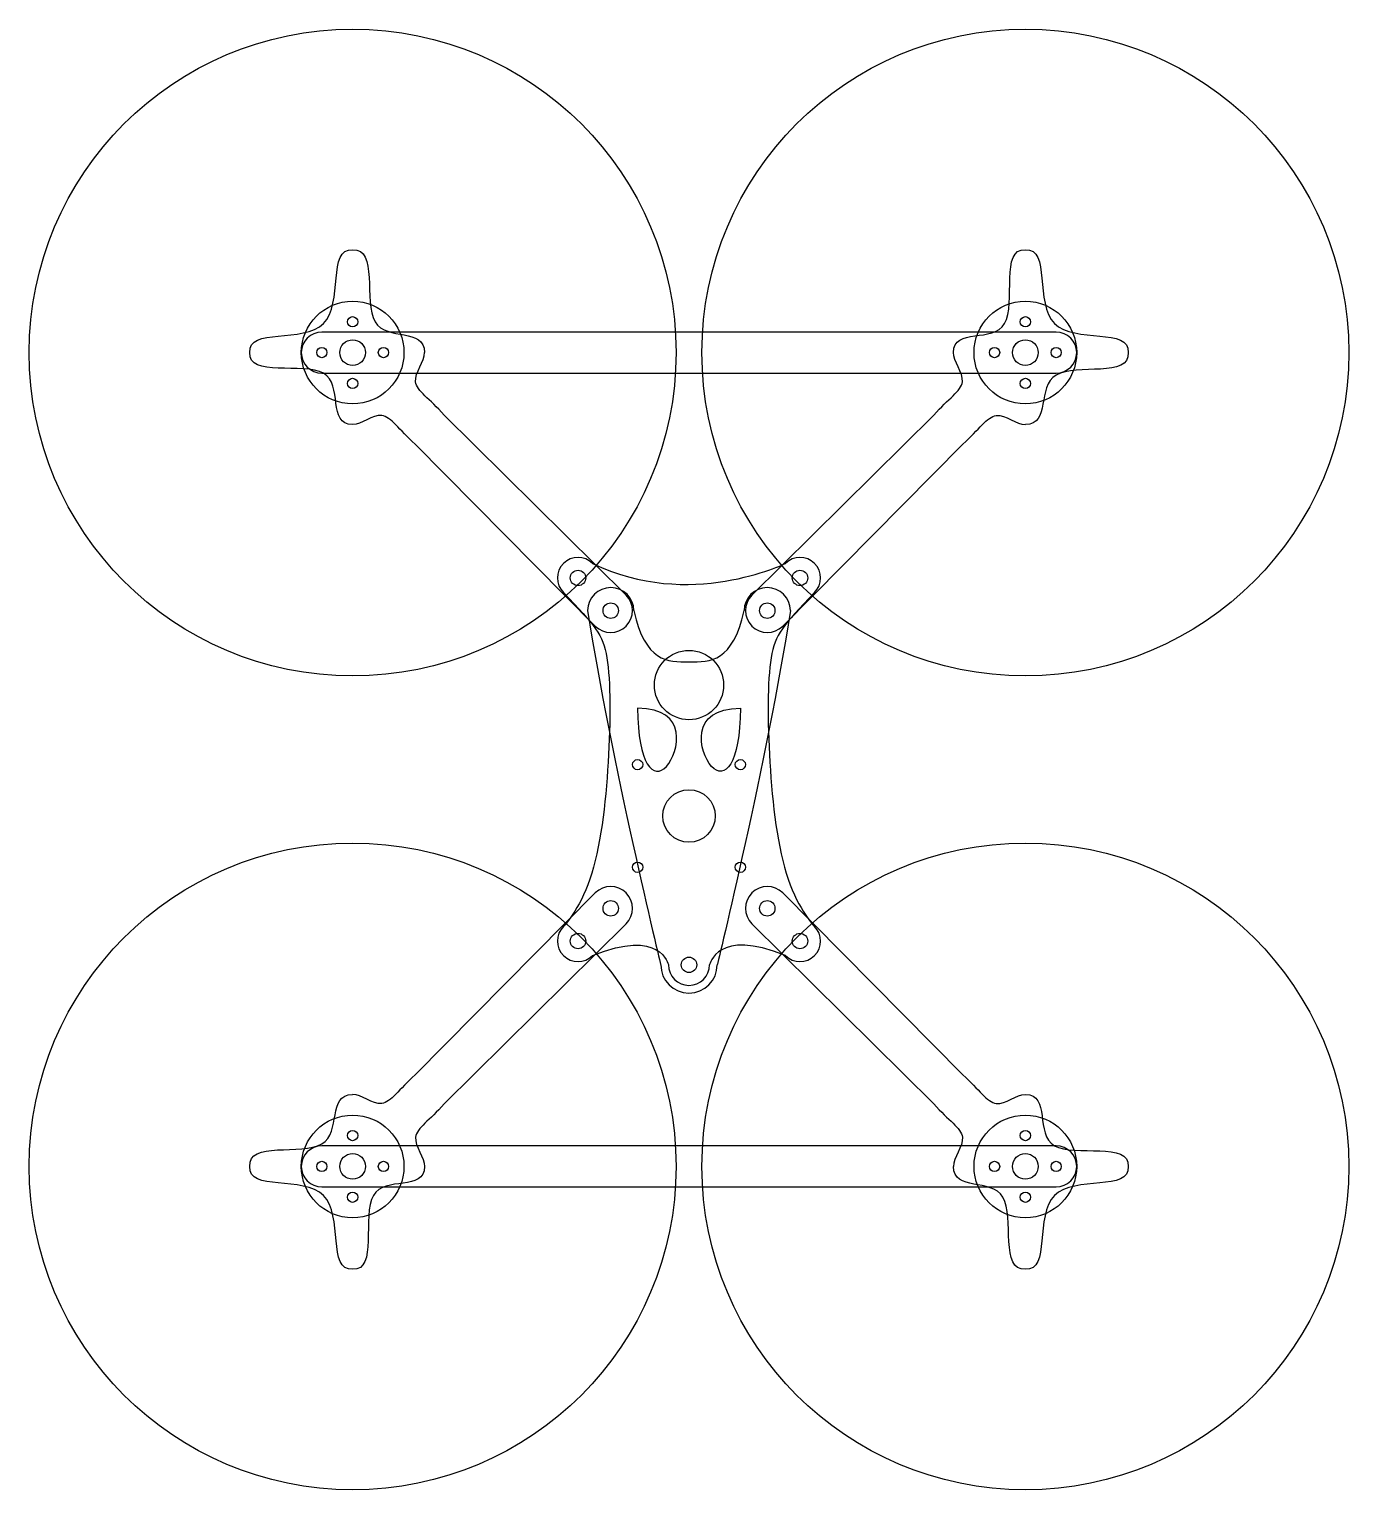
# Model space of a CAD drawing. Header units: millimetres. Extents: x -63 to 194, y -222 to 63.
import ezdxf

# ---------------------------------------------------------------- set-up
doc = ezdxf.new("R2010")
doc.units = ezdxf.units.MM
doc.layers.add('arms', color=7, linetype='Continuous', lineweight=25)
for name, color, linetype, lineweight, true_color in [('bottom plate', 4, 'Continuous', 25, 0x00ffff), ('motors', 5, 'Continuous', 25, 0x0000ff), ('props', 2, 'Continuous', 25, 0xffff00), ('reinforcement', 6, 'Continuous', 25, 0xff00ff), ('top plate', 3, 'Continuous', 25, 0x00ff00)]:
    doc.layers.add(name, color=color, linetype=linetype, lineweight=lineweight, true_color=true_color)

msp = doc.modelspace()

# ---------------------------------------------------------------- linework, layer by layer
at = {"layer": 'arms'}
for p, q in [((53.27, -47.27), (17.82, -12.16)), ((113.22, -12.16), (77.77, -47.27)), ((12.16, -17.82), (47.27, -53.27)), ((83.77, -53.27), (118.88, -17.82)), ((47.27, -105.27), (12.16, -140.72)), ((118.88, -140.72), (83.77, -105.27)), ((17.82, -146.38), (53.27, -111.27)), ((77.77, -111.27), (113.22, -146.38))]:
    msp.add_line(p, q, dxfattribs=at)
for centre, radius in [((0, 6), 1), ((131.04, 6), 1), ((-6, 0), 1), ((0, 0), 2.5), ((6, 0), 1), ((125.04, 0), 1), ((131.04, 0), 2.5), ((137.04, 0), 1), ((0, -6), 1), ((131.04, -6), 1), ((43.9, -43.9), 1.5), ((87.14, -43.9), 1.5), ((50.27, -50.27), 1.5), ((80.77, -50.27), 1.5), ((50.27, -108.27), 1.5), ((80.77, -108.27), 1.5), ((43.9, -114.64), 1.5), ((87.14, -114.64), 1.5), ((0, -152.54), 1), ((131.04, -152.54), 1), ((0, -158.54), 2.5), ((131.04, -158.54), 2.5), ((-6, -158.54), 1), ((6, -158.54), 1), ((125.04, -158.54), 1), ((137.04, -158.54), 1), ((0, -164.54), 1), ((131.04, -164.54), 1)]:
    msp.add_circle(centre, radius, dxfattribs=at)
for centre, start, end in [((50.27, -50.27), 225, 45), ((80.77, -50.27), 135, 315), ((50.27, -108.27), 315, 135), ((80.77, -108.27), 45, 225)]:
    msp.add_arc(centre, 4.24, start, end, dxfattribs=at)
for points in [[(-20, 0), (-20.51, 4.95), (1.41, -1.41), (-4.95, 20.51), (0, 20)], [(0, 20), (4.95, 20.51), (-0.71, -0.71), (14, 5), (14, 0)], [(117.04, 0), (117.04, 5), (132.45, -1.41), (126.09, 20.51), (131.04, 20)], [(131.04, 20), (135.99, 20.51), (129.63, -1.41), (151.55, 4.95), (151.04, 0)], [(113.22, -12.16), (116.04, -9), (121.04, -6), (116.97, -1.71), (117.04, 0)], [(151.04, 0), (151.55, -4.95), (130.33, 0.71), (136.04, -14), (131.04, -14)], [(0, -14), (-5, -14), (1.41, 1.41), (-20.51, -4.95), (-20, 0)], [(17.82, -12.16), (15, -9), (10, -6), (14.07, -1.71), (14, 0)], [(12.16, -17.82), (9, -15), (6, -10), (1.71, -14.07), (0, -14)], [(118.88, -17.82), (122.04, -15), (125.04, -10), (129.33, -14.07), (131.04, -14)], [(12.16, -140.72), (9, -143.54), (6, -148.54), (1.71, -144.47), (0, -144.54)], [(118.88, -140.72), (122.04, -143.54), (125.04, -148.54), (129.33, -144.47), (131.04, -144.54)], [(-20, -158.54), (-20.51, -153.59), (0.71, -159.25), (-5, -144.54), (0, -144.54)], [(131.04, -144.54), (136.04, -144.54), (129.63, -159.95), (151.55, -153.59), (151.04, -158.54)], [(17.82, -146.38), (15, -149.54), (10, -152.54), (14.07, -156.83), (14, -158.54)], [(113.22, -146.38), (116.04, -149.54), (121.04, -152.54), (116.97, -156.83), (117.04, -158.54)], [(0, -178.54), (-4.95, -179.05), (1.41, -157.13), (-20.51, -163.49), (-20, -158.54)], [(14, -158.54), (14, -163.54), (-1.41, -157.13), (4.95, -179.05), (0, -178.54)], [(131.04, -178.54), (126.09, -179.05), (131.75, -157.83), (117.04, -163.54), (117.04, -158.54)], [(151.04, -158.54), (151.55, -163.49), (129.63, -157.13), (135.99, -179.05), (131.04, -178.54)]]:
    msp.add_open_spline(points, degree=3, dxfattribs=at)
at = {"layer": 'bottom plate'}
for centre, radius in [((43.9, -43.9), 1.5), ((87.14, -43.9), 1.5), ((50.27, -50.27), 1.5), ((80.77, -50.27), 1.5), ((65.52, -64.77), 6.75), ((55.52, -80.27), 1), ((75.52, -80.27), 1), ((65.52, -90.27), 5.12), ((55.52, -100.27), 1), ((75.52, -100.27), 1), ((50.27, -108.27), 1.5), ((80.77, -108.27), 1.5), ((43.9, -114.64), 1.5), ((87.14, -114.64), 1.5), ((65.52, -119.27), 1.5)]:
    msp.add_circle(centre, radius, dxfattribs=at)
for centre, start, end in [((43.9, -43.9), 45, 225), ((87.14, -43.9), 315, 135), ((43.9, -114.64), 135, 315), ((87.14, -114.64), 225, 45), ((65.52, -119.27), 180, 0)]:
    msp.add_arc(centre, 4, start, end, dxfattribs=at)
for points in [[(46.73, -41.07), (65.52, -50.27), (84.31, -41.07), (84.31, -41.07)], [(41.07, -46.73), (47.27, -53.27), (50.27, -56.43), (50.27, -79.27), (47.27, -105.27), (41.07, -111.81), (41.07, -111.81)], [(89.97, -46.73), (83.77, -53.27), (80.77, -56.43), (80.77, -79.27), (83.77, -105.27), (89.97, -111.81), (89.97, -111.81)], [(46.73, -117.47), (60, -112), (61.52, -119.27), (61.52, -119.27)], [(84.31, -117.47), (71.04, -112), (69.52, -119.27), (69.52, -119.27)]]:
    msp.add_open_spline(points, degree=3, dxfattribs=at)
at = {"layer": 'motors'}
for centre in [(0, 0), (131.04, 0), (0, -158.54), (131.04, -158.54)]:
    msp.add_circle(centre, 10, dxfattribs=at)
at = {"layer": 'props'}
for centre in [(0, 0), (131.04, 0), (0, -158.54), (131.04, -158.54)]:
    msp.add_circle(centre, 63, dxfattribs=at)
at = {"layer": 'reinforcement'}
for p, q in [((137.04, 4), (-6, 4)), ((-6, -4), (137.04, -4)), ((137.04, -154.54), (-6, -154.54)), ((-6, -162.54), (137.04, -162.54))]:
    msp.add_line(p, q, dxfattribs=at)
for centre in [(-6, 0), (6, 0), (125.04, 0), (137.04, 0), (-6, -158.54), (6, -158.54), (125.04, -158.54), (137.04, -158.54)]:
    msp.add_circle(centre, 1, dxfattribs=at)
for centre, start, end in [((-6, 0), 90, 270), ((137.04, 0), 270, 90), ((-6, -158.54), 90, 270), ((137.04, -158.54), 270, 90)]:
    msp.add_arc(centre, 4, start, end, dxfattribs=at)
at = {"layer": 'top plate'}
for centre in [(50.27, -50.27), (80.77, -50.27), (65.52, -119.27)]:
    msp.add_circle(centre, 1.5, dxfattribs=at)
for centre, radius, start, end in [((50.27, -50.27), 4.5, 0, 180), ((80.77, -50.27), 4.5, 0, 180), ((65.52, -119.27), 5.5, 180, 0)]:
    msp.add_arc(centre, radius, start, end, dxfattribs=at)
for points in [[(45.77, -50.27), (50.27, -79.27), (60.02, -119.27), (60.02, -119.27)], [(54.77, -50.27), (57.02, -60.27), (65.52, -60.27), (74.02, -60.27), (76.27, -50.27)], [(85.27, -50.27), (80.77, -79.27), (71.02, -119.27), (71.02, -119.27)], [(55.52, -69.27), (65.52, -69.27), (61.73, -86.48), (55.52, -80.27), (55.52, -69.27)], [(75.52, -69.27), (65.52, -69.27), (69.31, -86.48), (75.52, -80.27), (75.52, -69.27)]]:
    msp.add_open_spline(points, degree=3, dxfattribs=at)

doc.saveas('drawing.dxf')
